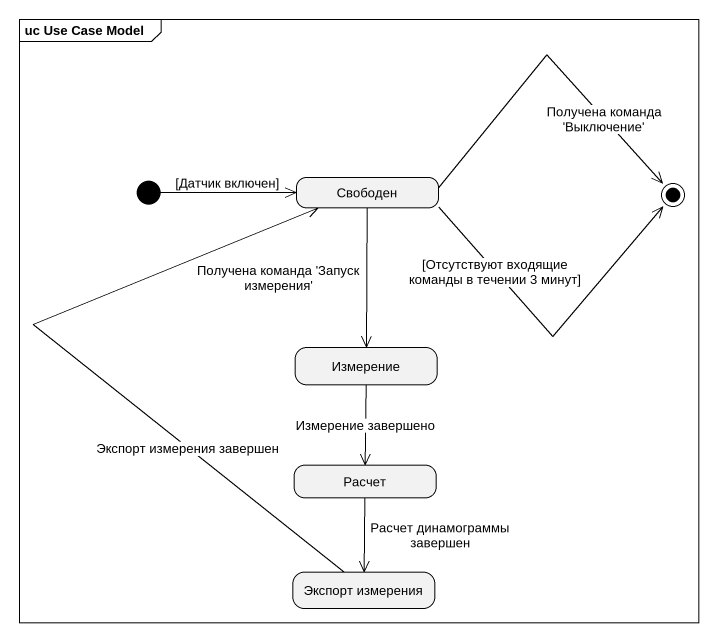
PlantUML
@startuml
mainframe uc Use Case Model
hide empty description
state Свободен
state Измерение
state Расчет
state "Экспорт измерения" as Экспорт_измерения
[*] -right-> Свободен : [Датчик включен]
Свободен --> Измерение : Получена команда 'Запуск измерения'
Измерение --> Расчет : Измерение завершено
Расчет --> Экспорт_измерения : Расчет динамограммы завершен
Экспорт_измерения -up-> Свободен : Экспорт измерения завершен
Свободен -right-> [*] : Получена команда 'Выключение'
Свободен -right-> [*] : [Отсутствуют входящие команды в течении 3 минут]
@enduml
